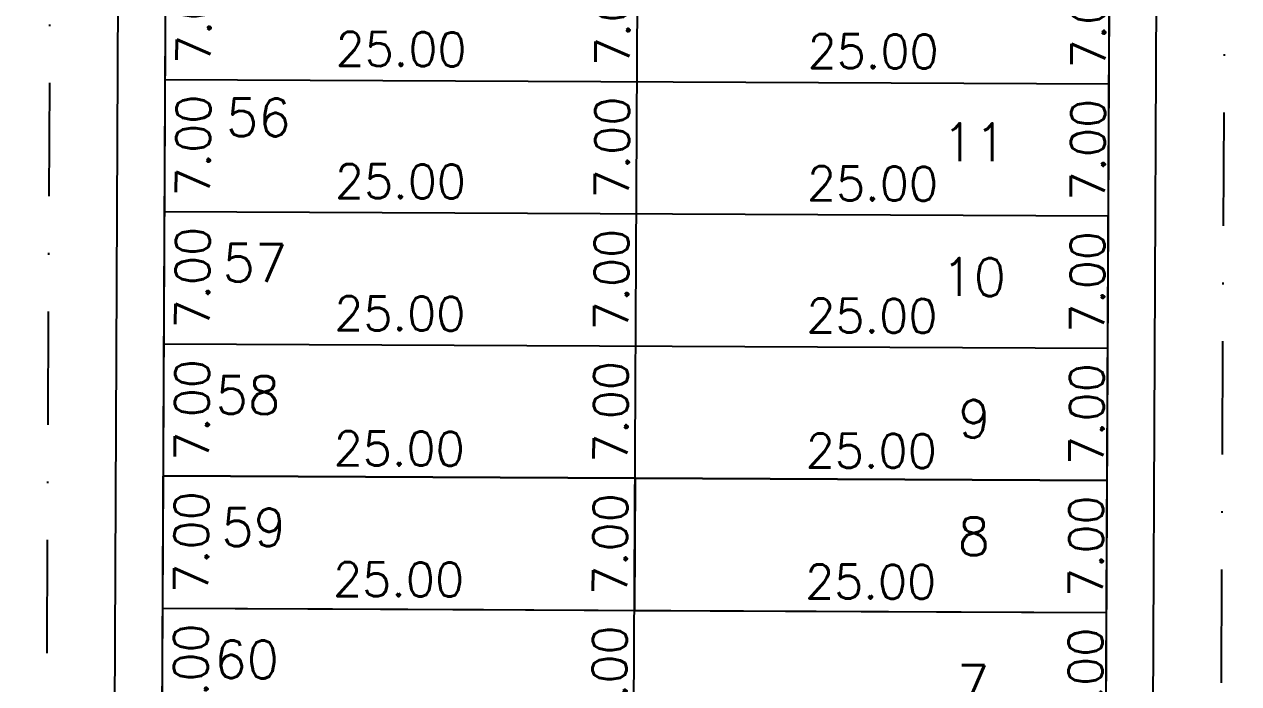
# Model space of a CAD drawing. Header units: millimetres. Extents: x -4430026 to 4783824, y 584 to 9593110.
# Drawn here: x 2184.4 to 2248.7, y 1758.2 to 1793.2 of the extents above; entities that cross this region are included whole.
import ezdxf
from ezdxf.enums import TextEntityAlignment as Align

# ---------------------------------------------------------------- set-up
doc = ezdxf.new("R2010")
doc.units = ezdxf.units.MM
doc.linetypes.add('DASHDOT', pattern=[1, 0.5, -0.25, 0, -0.25])
doc.linetypes.add('HIDDEN2', pattern=[0.1875, 0.125, -0.0625])
for name, color, linetype in [('boundary filipe', 6, 'Continuous'), ('BOUNDARY LOTES', 2, 'Continuous'), ('Calçada', 1, 'Continuous'), ('Cota', 8, 'Continuous'), ('COTAS', 8, 'Continuous'), ('Lotes', 2, 'Continuous'), ('Numero de lotes', 5, 'Continuous'), ('Projeção', 8, 'HIDDEN2'), ('QUADRA', 4, 'Continuous')]:
    doc.layers.add(name, color=color, linetype=linetype)
doc.styles.add('arcad1', font='romans.shx')
doc.styles.add('ROMANS', font='romans.shx')
doc.dimstyles.new('BOLA100', dxfattribs={"dimscale": 0, "dimtxt": 1.9, "dimasz": 0.18, "dimexe": 0.18, "dimexo": 0.063, "dimgap": 0, "dimtad": 1, "dimzin": 4, "dimdsep": 46, "dimtxsty": 'ROMANS', "dimcen": 0.09, "dimse1": 1, "dimse2": 1, "dimsd1": 1, "dimsd2": 1, "dimclrt": 256, "dimaunit": 1, "dimadec": 4, "dimazin": 0, "dimtfac": 1.2, "dimtix": 1, "dimtmove": 2, "dimatfit": 3, "dimfxl": 1, "dimtvp": 2, "dimtolj": 1, "dimtzin": 4, "dimarcsym": 0})
doc.dimstyles.get("Standard").update_dxf_attribs({"dimtxt": 0.18, "dimasz": 0.18, "dimexe": 0.18, "dimexo": 0.0625, "dimgap": 0.09, "dimtad": 0, "dimtih": 1, "dimtoh": 1, "dimdec": 4, "dimzin": 0, "dimdsep": 46, "dimtxsty": 'Standard', "dimcen": 0.09, "dimadec": 0, "dimazin": 0, "dimtfac": 1, "dimtdec": 4, "dimtofl": 0, "dimtmove": 0, "dimatfit": 3, "dimfxl": 1, "dimtolj": 1, "dimtzin": 0, "dimarcsym": 0})

# ---------------------------------------------------------------- blocks, each defined once
blk = doc.blocks.new('*D14968')
at = {"layer": 'DEFPOINTS', "color": 0}
for p in [(2191.88, 1790.566), (2216.879, 1790.447), (2216.869, 1788.18)]:
    blk.add_point(p, dxfattribs=at)
at = {"layer": 'Cota', "color": 41, "insert": (2204.386, 1791.839), "char_height": 1.8, "attachment_point": 5, "rotation": 359.72858, "style": 'ROMANS'}
blk.add_mtext('\\A1;25.00', dxfattribs=at)
blk = doc.blocks.new('*D14969')
at = {"layer": 'DEFPOINTS', "color": 0}
for p in [(2216.879, 1790.447), (2241.879, 1790.329), (2241.868, 1788.061)]:
    blk.add_point(p, dxfattribs=at)
at = {"layer": 'Cota', "color": 41, "insert": (2229.386, 1791.72), "char_height": 1.8, "attachment_point": 5, "rotation": 359.72858, "style": 'ROMANS'}
blk.add_mtext('\\A1;25.00', dxfattribs=at)
blk = doc.blocks.new('*D14970')
at = {"layer": 'DEFPOINTS', "color": 0}
for p in [(2216.911, 1797.12), (2216.878, 1790.12), (2219.176, 1790.109)]:
    blk.add_point(p, dxfattribs=at)
at = {"layer": 'Cota', "color": 41, "insert": (2215.593, 1793.626), "char_height": 1.8, "attachment_point": 5, "rotation": 89.72858, "style": 'ROMANS'}
blk.add_mtext('\\A1;7.00', dxfattribs=at)
blk = doc.blocks.new('*D14971')
at = {"layer": 'DEFPOINTS', "color": 0}
for p in [(2191.846, 1783.566), (2216.846, 1783.448), (2216.835, 1781.18)]:
    blk.add_point(p, dxfattribs=at)
at = {"layer": 'Cota', "color": 41, "insert": (2204.353, 1784.839), "char_height": 1.8, "attachment_point": 5, "rotation": 359.72858, "style": 'ROMANS'}
blk.add_mtext('\\A1;25.00', dxfattribs=at)
blk = doc.blocks.new('*D14972')
at = {"layer": 'DEFPOINTS', "color": 0}
for p in [(2216.846, 1783.448), (2241.846, 1783.329), (2241.835, 1781.061)]:
    blk.add_point(p, dxfattribs=at)
at = {"layer": 'Cota', "color": 41, "insert": (2229.352, 1784.72), "char_height": 1.8, "attachment_point": 5, "rotation": 359.72858, "style": 'ROMANS'}
blk.add_mtext('\\A1;25.00', dxfattribs=at)
blk = doc.blocks.new('*D13295')
at = {"layer": 'DEFPOINTS', "color": 0}
for p in [(2216.878, 1790.12), (2216.845, 1783.12), (2219.143, 1783.109)]:
    blk.add_point(p, dxfattribs=at)
at = {"layer": 'Cota', "color": 41, "insert": (2215.56, 1786.626), "char_height": 1.8, "attachment_point": 5, "rotation": 89.72858, "style": 'ROMANS'}
blk.add_mtext('\\A1;7.00', dxfattribs=at)
blk = doc.blocks.new('*D13296')
at = {"layer": 'DEFPOINTS', "color": 0}
for p in [(2191.813, 1776.566), (2216.813, 1776.448), (2216.802, 1774.18)]:
    blk.add_point(p, dxfattribs=at)
at = {"layer": 'Cota', "color": 41, "insert": (2204.319, 1777.839), "char_height": 1.8, "attachment_point": 5, "rotation": 359.72858, "style": 'ROMANS'}
blk.add_mtext('\\A1;25.00', dxfattribs=at)
blk = doc.blocks.new('*D13297')
at = {"layer": 'DEFPOINTS', "color": 0}
for p in [(2216.813, 1776.448), (2241.813, 1776.329), (2241.802, 1774.061)]:
    blk.add_point(p, dxfattribs=at)
at = {"layer": 'Cota', "color": 41, "insert": (2229.319, 1777.72), "char_height": 1.8, "attachment_point": 5, "rotation": 359.72858, "style": 'ROMANS'}
blk.add_mtext('\\A1;25.00', dxfattribs=at)
blk = doc.blocks.new('*D13298')
at = {"layer": 'DEFPOINTS', "color": 0}
for p in [(2216.845, 1783.12), (2216.811, 1776.12), (2219.11, 1776.109)]:
    blk.add_point(p, dxfattribs=at)
at = {"layer": 'Cota', "color": 41, "insert": (2215.526, 1779.626), "char_height": 1.8, "attachment_point": 5, "rotation": 89.72858, "style": 'ROMANS'}
blk.add_mtext('\\A1;7.00', dxfattribs=at)
blk = doc.blocks.new('*D13299')
at = {"layer": 'DEFPOINTS', "color": 0}
for p in [(2216.811, 1776.12), (2216.778, 1769.12), (2219.077, 1769.109)]:
    blk.add_point(p, dxfattribs=at)
at = {"layer": 'Cota', "color": 41, "insert": (2215.493, 1772.626), "char_height": 1.8, "attachment_point": 5, "rotation": 89.72858, "style": 'ROMANS'}
blk.add_mtext('\\A1;7.00', dxfattribs=at)
blk = doc.blocks.new('*D13300')
at = {"layer": 'DEFPOINTS', "color": 0}
for p in [(2191.78, 1769.566), (2216.78, 1769.448), (2216.768, 1767.029)]:
    blk.add_point(p, dxfattribs=at)
at = {"layer": 'Cota', "color": 41, "insert": (2204.286, 1770.688), "char_height": 1.8, "attachment_point": 5, "rotation": 359.72858, "style": 'ROMANS'}
blk.add_mtext('\\A1;25.00', dxfattribs=at)
blk = doc.blocks.new('*D13301')
at = {"layer": 'DEFPOINTS', "color": 0}
for p in [(2191.736, 1760.262), (2216.736, 1760.144), (2216.736, 1760.1)]:
    blk.add_point(p, dxfattribs=at)
at = {"layer": 'Cota', "color": 41, "insert": (2204.253, 1763.759), "char_height": 1.8, "attachment_point": 5, "rotation": 359.72858, "style": 'ROMANS'}
blk.add_mtext('\\A1;25.00', dxfattribs=at)
blk = doc.blocks.new('*D13308')
at = {"layer": 'DEFPOINTS', "color": 0}
for p in [(2216.78, 1769.448), (2241.78, 1769.329), (2241.768, 1766.91)]:
    blk.add_point(p, dxfattribs=at)
at = {"layer": 'Cota', "color": 41, "insert": (2229.285, 1770.569), "char_height": 1.8, "attachment_point": 5, "rotation": 359.72858, "style": 'ROMANS'}
blk.add_mtext('\\A1;25.00', dxfattribs=at)
blk = doc.blocks.new('*D13309')
at = {"layer": 'DEFPOINTS', "color": 0}
for p in [(2216.736, 1760.144), (2241.735, 1759.982), (2241.736, 1760.025)]:
    blk.add_point(p, dxfattribs=at)
at = {"layer": 'Cota', "color": 41, "insert": (2229.253, 1763.641), "char_height": 1.8, "attachment_point": 5, "rotation": 359.72858, "style": 'ROMANS'}
blk.add_mtext('\\A1;25.00', dxfattribs=at)
blk = doc.blocks.new('*D13597')
at = {"layer": 'DEFPOINTS', "color": 0}
for p in [(2194.808, 1797.224), (2194.775, 1790.225), (2196.991, 1790.214)]:
    blk.add_point(p, dxfattribs=at)
at = {"layer": 'Cota', "color": 41, "insert": (2193.408, 1793.731), "char_height": 1.8, "attachment_point": 5, "rotation": 89.72858, "style": 'ROMANS'}
blk.add_mtext('\\A1;7.00', dxfattribs=at)
blk = doc.blocks.new('*D13598')
at = {"layer": 'DEFPOINTS', "color": 0}
for p in [(2194.775, 1790.225), (2194.741, 1783.225), (2196.958, 1783.214)]:
    blk.add_point(p, dxfattribs=at)
at = {"layer": 'Cota', "color": 41, "insert": (2193.375, 1786.731), "char_height": 1.8, "attachment_point": 5, "rotation": 89.72858, "style": 'ROMANS'}
blk.add_mtext('\\A1;7.00', dxfattribs=at)
blk = doc.blocks.new('*D13599')
at = {"layer": 'DEFPOINTS', "color": 0}
for p in [(2194.741, 1783.225), (2194.708, 1776.225), (2196.925, 1776.214)]:
    blk.add_point(p, dxfattribs=at)
at = {"layer": 'Cota', "color": 41, "insert": (2193.341, 1779.731), "char_height": 1.8, "attachment_point": 5, "rotation": 89.72858, "style": 'ROMANS'}
blk.add_mtext('\\A1;7.00', dxfattribs=at)
blk = doc.blocks.new('*D13600')
at = {"layer": 'DEFPOINTS', "color": 0}
for p in [(2194.708, 1776.225), (2194.675, 1769.225), (2196.892, 1769.214)]:
    blk.add_point(p, dxfattribs=at)
at = {"layer": 'Cota', "color": 41, "insert": (2193.308, 1772.731), "char_height": 1.8, "attachment_point": 5, "rotation": 89.72858, "style": 'ROMANS'}
blk.add_mtext('\\A1;7.00', dxfattribs=at)
blk = doc.blocks.new('*D13601')
at = {"layer": 'DEFPOINTS', "color": 0}
for p in [(2194.675, 1769.225), (2194.642, 1762.225), (2196.858, 1762.214)]:
    blk.add_point(p, dxfattribs=at)
at = {"layer": 'Cota', "color": 41, "insert": (2193.275, 1765.731), "char_height": 1.8, "attachment_point": 5, "rotation": 89.72858, "style": 'ROMANS'}
blk.add_mtext('\\A1;7.00', dxfattribs=at)
blk = doc.blocks.new('*D13667')
at = {"layer": 'DEFPOINTS', "color": 0}
for p in [(2216.745, 1762.12), (2216.712, 1755.12), (2219.01, 1755.109)]:
    blk.add_point(p, dxfattribs=at)
at = {"layer": 'Cota', "color": 41, "insert": (2215.427, 1758.626), "char_height": 1.8, "attachment_point": 5, "rotation": 89.72858, "style": 'ROMANS'}
blk.add_mtext('\\A1;7.00', dxfattribs=at)
blk = doc.blocks.new('*D14082')
at = {"layer": 'DEFPOINTS', "color": 0, "linetype": 'ByBlock'}
for p in [(2186.539, 1950.968), (2185.456, 1722.27), (2187.824, 1722.259)]:
    blk.add_point(p, dxfattribs=at)
at = {"layer": 'COTAS', "linetype": 'ByBlock', "insert": (2187.416, 1836.612), "char_height": 1.9, "attachment_point": 5, "rotation": 89.72858, "style": 'ROMANS'}
blk.add_mtext('\\A1;228.70', dxfattribs=at)
blk = doc.blocks.new('*D14083')
at = {"layer": 'DEFPOINTS', "color": 0, "linetype": 'ByBlock'}
for p in [(2248.745, 1952.084), (2247.655, 1721.976), (2247.655, 1721.976)]:
    blk.add_point(p, dxfattribs=at)
at = {"layer": 'COTAS', "linetype": 'ByBlock', "insert": (2246.329, 1837.039), "char_height": 1.9, "attachment_point": 5, "rotation": 89.72858, "style": 'ROMANS'}
blk.add_mtext('\\A1;230.11', dxfattribs=at)
blk = doc.blocks.new('*D13943')
at = {"layer": 'DEFPOINTS', "color": 0}
for p in [(2241.911, 1797.001), (2241.878, 1790.001), (2244.378, 1789.99)]:
    blk.add_point(p, dxfattribs=at)
at = {"layer": 'COTAS', "color": 41, "insert": (2240.794, 1793.507), "char_height": 1.8, "attachment_point": 5, "rotation": 89.72858, "style": 'ROMANS'}
blk.add_mtext('\\A1;7.00', dxfattribs=at)
blk = doc.blocks.new('*D13944')
at = {"layer": 'DEFPOINTS', "color": 0}
for p in [(2241.878, 1790.001), (2241.844, 1783.002), (2244.344, 1782.99)]:
    blk.add_point(p, dxfattribs=at)
at = {"layer": 'COTAS', "color": 41, "insert": (2240.761, 1786.507), "char_height": 1.8, "attachment_point": 5, "rotation": 89.72858, "style": 'ROMANS'}
blk.add_mtext('\\A1;7.00', dxfattribs=at)
blk = doc.blocks.new('*D13945')
at = {"layer": 'DEFPOINTS', "color": 0}
for p in [(2241.844, 1783.002), (2241.811, 1776.002), (2244.311, 1775.99)]:
    blk.add_point(p, dxfattribs=at)
at = {"layer": 'COTAS', "color": 41, "insert": (2240.728, 1779.507), "char_height": 1.8, "attachment_point": 5, "rotation": 89.72858, "style": 'ROMANS'}
blk.add_mtext('\\A1;7.00', dxfattribs=at)
blk = doc.blocks.new('*D13946')
at = {"layer": 'DEFPOINTS', "color": 0}
for p in [(2241.811, 1776.002), (2241.778, 1769.002), (2244.278, 1768.99)]:
    blk.add_point(p, dxfattribs=at)
at = {"layer": 'COTAS', "color": 41, "insert": (2240.695, 1772.507), "char_height": 1.8, "attachment_point": 5, "rotation": 89.72858, "style": 'ROMANS'}
blk.add_mtext('\\A1;7.00', dxfattribs=at)
blk = doc.blocks.new('*D13947')
at = {"layer": 'DEFPOINTS', "color": 0}
for p in [(2241.778, 1769.002), (2241.745, 1762.002), (2244.245, 1761.99)]:
    blk.add_point(p, dxfattribs=at)
at = {"layer": 'COTAS', "color": 41, "insert": (2240.661, 1765.507), "char_height": 1.8, "attachment_point": 5, "rotation": 89.72858, "style": 'ROMANS'}
blk.add_mtext('\\A1;7.00', dxfattribs=at)
blk = doc.blocks.new('*D9071')
at = {"layer": 'DEFPOINTS', "color": 0}
for p in [(2194.642, 1762.225), (2194.609, 1755.225), (2196.825, 1755.214)]:
    blk.add_point(p, dxfattribs=at)
at = {"layer": 'Cota', "color": 41, "insert": (2193.242, 1758.731), "char_height": 1.8, "attachment_point": 5, "rotation": 89.72858, "style": 'ROMANS'}
blk.add_mtext('\\A1;7.00', dxfattribs=at)
blk = doc.blocks.new('*D9072')
at = {"layer": 'DEFPOINTS', "color": 0}
for p in [(2241.745, 1762.002), (2241.712, 1755.002), (2244.212, 1754.99)]:
    blk.add_point(p, dxfattribs=at)
at = {"layer": 'COTAS', "color": 41, "insert": (2240.628, 1758.507), "char_height": 1.8, "attachment_point": 5, "rotation": 89.72858, "style": 'ROMANS'}
blk.add_mtext('\\A1;7.00', dxfattribs=at)
blk = doc.blocks.new('*D9073')
at = {"layer": 'DEFPOINTS', "color": 0}
for p in [(2216.778, 1769.12), (2216.745, 1762.12), (2219.043, 1762.109)]:
    blk.add_point(p, dxfattribs=at)
at = {"layer": 'Cota', "color": 41, "insert": (2215.46, 1765.626), "char_height": 1.8, "attachment_point": 5, "rotation": 89.72858, "style": 'ROMANS'}
blk.add_mtext('\\A1;7.00', dxfattribs=at)
blk = doc.blocks.new('*D8607')
at = {"layer": 'DEFPOINTS', "color": 0, "linetype": 'ByBlock'}
for p in [(2186.539, 1950.968), (2185.456, 1722.27), (2187.824, 1722.259)]:
    blk.add_point(p, dxfattribs=at)
at = {"layer": 'COTAS', "linetype": 'ByBlock', "insert": (2187.416, 1836.612), "char_height": 1.9, "attachment_point": 5, "rotation": 89.72858, "style": 'ROMANS'}
blk.add_mtext('\\A1;228.70', dxfattribs=at)
blk = doc.blocks.new('*D8608')
at = {"layer": 'DEFPOINTS', "color": 0, "linetype": 'ByBlock'}
for p in [(2248.745, 1952.084), (2247.655, 1721.976), (2247.655, 1721.976)]:
    blk.add_point(p, dxfattribs=at)
at = {"layer": 'COTAS', "linetype": 'ByBlock', "insert": (2246.329, 1837.039), "char_height": 1.9, "attachment_point": 5, "rotation": 89.72858, "style": 'ROMANS'}
blk.add_mtext('\\A1;230.11', dxfattribs=at)

msp = doc.modelspace()

# ---------------------------------------------------------------- linework, layer by layer
at = {"layer": 'boundary filipe', "linetype": 'ByBlock', "elevation": 2.439}
for points in [[(2242.599, 1942.293), (2242.616, 1945.873), (2239.036, 1945.809), (2196.032, 1945.037), (2192.611, 1944.976), (2192.595, 1941.554), (2191.629, 1737.738), (2191.605, 1732.691), (2195.105, 1732.674), (2238.068, 1732.471), (2241.605, 1732.454), (2241.629, 1737.501)], [(2242.599, 1942.293), (2242.616, 1945.873), (2239.036, 1945.809), (2196.032, 1945.037), (2192.611, 1944.976), (2192.595, 1941.554), (2191.629, 1737.738), (2191.605, 1732.691), (2195.105, 1732.674), (2238.404, 1732.469), (2241.605, 1732.454), (2241.629, 1737.501)]]:
    msp.add_lwpolyline(points, close=True, dxfattribs=at)
at = {"layer": 'BOUNDARY LOTES', "elevation": 2.439}
for points in [[(2216.778, 1769.12), (2191.779, 1769.239), (2191.745, 1762.239), (2200.745, 1762.196), (2208.745, 1762.158), (2216.745, 1762.12)], [(2241.778, 1769.002), (2216.778, 1769.12), (2216.745, 1762.12), (2224.745, 1762.082), (2232.745, 1762.044), (2241.745, 1762.002)]]:
    msp.add_lwpolyline(points, close=True, dxfattribs=at)
at = {"layer": 'Calçada'}
for p, q in [((2244.121, 1735.942, 2.439), (2245.099, 1942.281, 2.439)), ((2189.122, 1736.203, 2.439), (2190.095, 1941.566, 2.439))]:
    msp.add_line(p, q, dxfattribs=at)
at = {"layer": 'Lotes'}
for p, q in [((2216.605, 1732.573, 2.439), (2217.614, 1945.424, 2.439)), ((2191.878, 1790.238, 2.439), (2241.878, 1790.001, 2.439)), ((2191.845, 1783.238, 2.439), (2241.844, 1783.002, 2.439)), ((2191.812, 1776.238, 2.439), (2241.811, 1776.002, 2.439)), ((2191.779, 1769.239, 2.439), (2241.778, 1769.002, 2.439)), ((2191.745, 1762.239, 2.439), (2241.745, 1762.002, 2.439)), ((2191.745, 1762.239, 2.439), (2241.745, 1762.002, 2.439))]:
    msp.add_line(p, q, dxfattribs=at)
at = {"layer": 'Projeção', "linetype": 'DASHDOT', "ltscale": 12}
for p, q in [((2247.655, 1721.976, 2.439), (2248.745, 1952.084, 2.439)), ((2184.43, 1505.75, 2.439), (2186.539, 1950.968, 2.439))]:
    msp.add_line(p, q, dxfattribs=at)
at = {"layer": 'QUADRA', "elevation": 2.439}
msp.add_lwpolyline([(2242.616, 1945.873), (2192.611, 1944.976), (2191.605, 1732.691), (2241.605, 1732.454), (2242.616, 1945.873)], close=True, dxfattribs=at)

# ---------------------------------------------------------------- texts
at = {"layer": 'Numero de lotes', "style": 'arcad1'}
for s, p in [('56', (2196.832, 1788.224, 2.439)), ('11', (2234.748, 1786.907, 2.439)), ('57', (2196.644, 1780.52, 2.439)), ('10', (2234.714, 1779.767, 2.439)), ('58', (2196.275, 1773.522, 2.439)), ('9', (2234.745, 1772.264, 2.439)), ('59', (2196.578, 1766.521, 2.439)), ('8', (2234.715, 1766.045, 2.439)), ('60', (2196.209, 1759.522, 2.439)), ('7', (2234.678, 1758.214, 2.439))]:
    msp.add_text(s, height=2, rotation=359.72858, dxfattribs=at).set_placement(p, align=Align.MIDDLE_CENTER)

# ---------------------------------------------------------------- dimensions: what is measured, and where the dimension line sits
at = {"layer": 'Cota'}
for p1, p2, distance, picture, middle in [((2194.808, 1797.224, 2.439), (2194.775, 1790.225, 2.439), 2.216, '*D13597', (2193.408, 1793.731, 2.439)), ((2191.88, 1790.566, 2.439), (2216.879, 1790.447, 2.439), -2.268, '*D14968', (2204.386, 1791.839, 2.439)), ((2194.775, 1790.225, 2.439), (2194.741, 1783.225, 2.439), 2.216, '*D13598', (2193.375, 1786.731, 2.439)), ((2191.846, 1783.566, 2.439), (2216.846, 1783.448, 2.439), -2.268, '*D14971', (2204.353, 1784.839, 2.439)), ((2194.741, 1783.225, 2.439), (2194.708, 1776.225, 2.439), 2.216, '*D13599', (2193.341, 1779.731, 2.439)), ((2191.813, 1776.566, 2.439), (2216.813, 1776.448, 2.439), -2.268, '*D13296', (2204.319, 1777.839, 2.439)), ((2194.708, 1776.225, 2.439), (2194.675, 1769.225, 2.439), 2.216, '*D13600', (2193.308, 1772.731, 2.439)), ((2191.78, 1769.566, 2.439), (2216.78, 1769.448, 2.439), -2.419, '*D13300', (2204.286, 1770.688, 2.439)), ((2194.675, 1769.225, 2.439), (2194.642, 1762.225, 2.439), 2.216, '*D13601', (2193.275, 1765.731, 2.439)), ((2191.736, 1760.262, 2.439), (2216.736, 1760.144, 2.439), -0.044, '*D13301', (2204.253, 1763.759, 2.439)), ((2194.642, 1762.225, 2.439), (2194.609, 1755.225, 2.439), 2.216, '*D9071', (2193.242, 1758.731, 2.439))]:
    dim = msp.add_aligned_dim(p1=p1, p2=p2, distance=distance, dimstyle='Standard', override={"dimtxt": 1.8, "dimexo": 0.063, "dimgap": 0, "dimtih": 0, "dimtoh": 0, "dimdec": 2, "dimzin": 4, "dimtxsty": 'ROMANS', "dimse1": 1, "dimse2": 1, "dimsd1": 1, "dimsd2": 1, "dimclrt": 41, "dimtfac": 1.2, "dimtdec": 2, "dimtix": 1, "dimtofl": 1, "dimtmove": 2, "dimfxl": 0.18, "dimfxlon": 1, "dimtvp": 2, "dimtzin": 4}, dxfattribs=at)
    dim.commit()
    dim.dimension.update_dxf_attribs({"geometry": picture, "text_midpoint": middle})
for base, p1, p2, angle, picture, middle in [((2219.176, 1790.109, 2.439), (2216.911, 1797.12, 2.439), (2216.878, 1790.12, 2.439), 89.72858, '*D14970', (2215.593, 1793.626, 2.439)), ((2241.868, 1788.061, 2.439), (2216.879, 1790.447, 2.439), (2241.879, 1790.329, 2.439), 179.72858, '*D14969', (2229.386, 1791.72, 2.439)), ((2219.143, 1783.109, 2.439), (2216.878, 1790.12, 2.439), (2216.845, 1783.12, 2.439), 89.72858, '*D13295', (2215.56, 1786.626, 2.439)), ((2241.835, 1781.061, 2.439), (2216.846, 1783.448, 2.439), (2241.846, 1783.329, 2.439), 179.72858, '*D14972', (2229.352, 1784.72, 2.439)), ((2219.11, 1776.109, 2.439), (2216.845, 1783.12, 2.439), (2216.811, 1776.12, 2.439), 89.72858, '*D13298', (2215.526, 1779.626, 2.439)), ((2241.802, 1774.061, 2.439), (2216.813, 1776.448, 2.439), (2241.813, 1776.329, 2.439), 179.72858, '*D13297', (2229.319, 1777.72, 2.439)), ((2219.077, 1769.109, 2.439), (2216.811, 1776.12, 2.439), (2216.778, 1769.12, 2.439), 89.72858, '*D13299', (2215.493, 1772.626, 2.439)), ((2241.768, 1766.91, 2.439), (2216.78, 1769.448, 2.439), (2241.78, 1769.329, 2.439), 179.72858, '*D13308', (2229.285, 1770.569, 2.439)), ((2219.043, 1762.109, 2.439), (2216.778, 1769.12, 2.439), (2216.745, 1762.12, 2.439), 89.72858, '*D9073', (2215.46, 1765.626, 2.439)), ((2241.735, 1759.982, 2.439), (2216.736, 1760.144, 2.439), (2241.736, 1760.025, 2.439), 179.72858, '*D13309', (2229.253, 1763.641, 2.439)), ((2219.01, 1755.109, 2.439), (2216.745, 1762.12, 2.439), (2216.712, 1755.12, 2.439), 89.72858, '*D13667', (2215.427, 1758.626, 2.439))]:
    dim = msp.add_linear_dim(base=base, p1=p1, p2=p2, angle=angle, dimstyle='Standard', override={"dimtxt": 1.8, "dimexo": 0.063, "dimgap": 0, "dimtih": 0, "dimtoh": 0, "dimdec": 2, "dimzin": 4, "dimtxsty": 'ROMANS', "dimse1": 1, "dimse2": 1, "dimsd1": 1, "dimsd2": 1, "dimclrt": 41, "dimtfac": 1.2, "dimtdec": 2, "dimtix": 1, "dimtofl": 1, "dimtmove": 2, "dimfxl": 0.18, "dimfxlon": 1, "dimtvp": 2, "dimtzin": 4}, dxfattribs=at)
    dim.commit()
    dim.dimension.update_dxf_attribs({"geometry": picture, "text_midpoint": middle})
at = {"layer": 'COTAS', "linetype": 'ByBlock'}
for picture in ['*D14083', '*D8608']:
    dim = msp.add_linear_dim(base=(2247.655, 1721.976, 2.439), p1=(2248.745, 1952.084, 2.439), p2=(2247.655, 1721.976, 2.439), angle=269.72858, dimstyle='BOLA100', override={"dimscale": 1, "dimfxl": 0.18}, dxfattribs=at)
    dim.commit()
    dim.dimension.update_dxf_attribs({"geometry": picture, "text_midpoint": (2246.329, 1837.039, 2.439), "dimtype": 161})
for picture in ['*D14082', '*D8607']:
    dim = msp.add_aligned_dim(p1=(2186.539, 1950.968, 2.439), p2=(2185.456, 1722.27, 2.439), distance=2.368, dimstyle='BOLA100', override={"dimscale": 1, "dimfxl": 0.18}, dxfattribs=at)
    dim.commit()
    dim.dimension.update_dxf_attribs({"geometry": picture, "text_midpoint": (2187.416, 1836.612, 2.439)})
at = {"layer": 'COTAS'}
for base, p1, p2, picture, middle in [((2244.378, 1789.99, 2.439), (2241.911, 1797.001, 2.439), (2241.878, 1790.001, 2.439), '*D13943', (2240.794, 1793.507, 2.439)), ((2244.344, 1782.99, 2.439), (2241.878, 1790.001, 2.439), (2241.844, 1783.002, 2.439), '*D13944', (2240.761, 1786.507, 2.439)), ((2244.311, 1775.99, 2.439), (2241.844, 1783.002, 2.439), (2241.811, 1776.002, 2.439), '*D13945', (2240.728, 1779.507, 2.439)), ((2244.278, 1768.99, 2.439), (2241.811, 1776.002, 2.439), (2241.778, 1769.002, 2.439), '*D13946', (2240.695, 1772.507, 2.439)), ((2244.245, 1761.99, 2.439), (2241.778, 1769.002, 2.439), (2241.745, 1762.002, 2.439), '*D13947', (2240.661, 1765.507, 2.439)), ((2244.212, 1754.99, 2.439), (2241.745, 1762.002, 2.439), (2241.712, 1755.002, 2.439), '*D9072', (2240.628, 1758.507, 2.439))]:
    dim = msp.add_linear_dim(base=base, p1=p1, p2=p2, angle=89.72858, dimstyle='Standard', override={"dimtxt": 1.8, "dimexo": 0.063, "dimgap": 0, "dimtih": 0, "dimtoh": 0, "dimdec": 2, "dimzin": 4, "dimtxsty": 'ROMANS', "dimse1": 1, "dimse2": 1, "dimsd1": 1, "dimsd2": 1, "dimclrt": 41, "dimtfac": 1.2, "dimtdec": 2, "dimtix": 1, "dimtofl": 1, "dimtmove": 2, "dimfxl": 0.18, "dimfxlon": 1, "dimtvp": 2, "dimtzin": 4}, dxfattribs=at)
    dim.commit()
    dim.dimension.update_dxf_attribs({"geometry": picture, "text_midpoint": middle})

doc.saveas('drawing.dxf')
